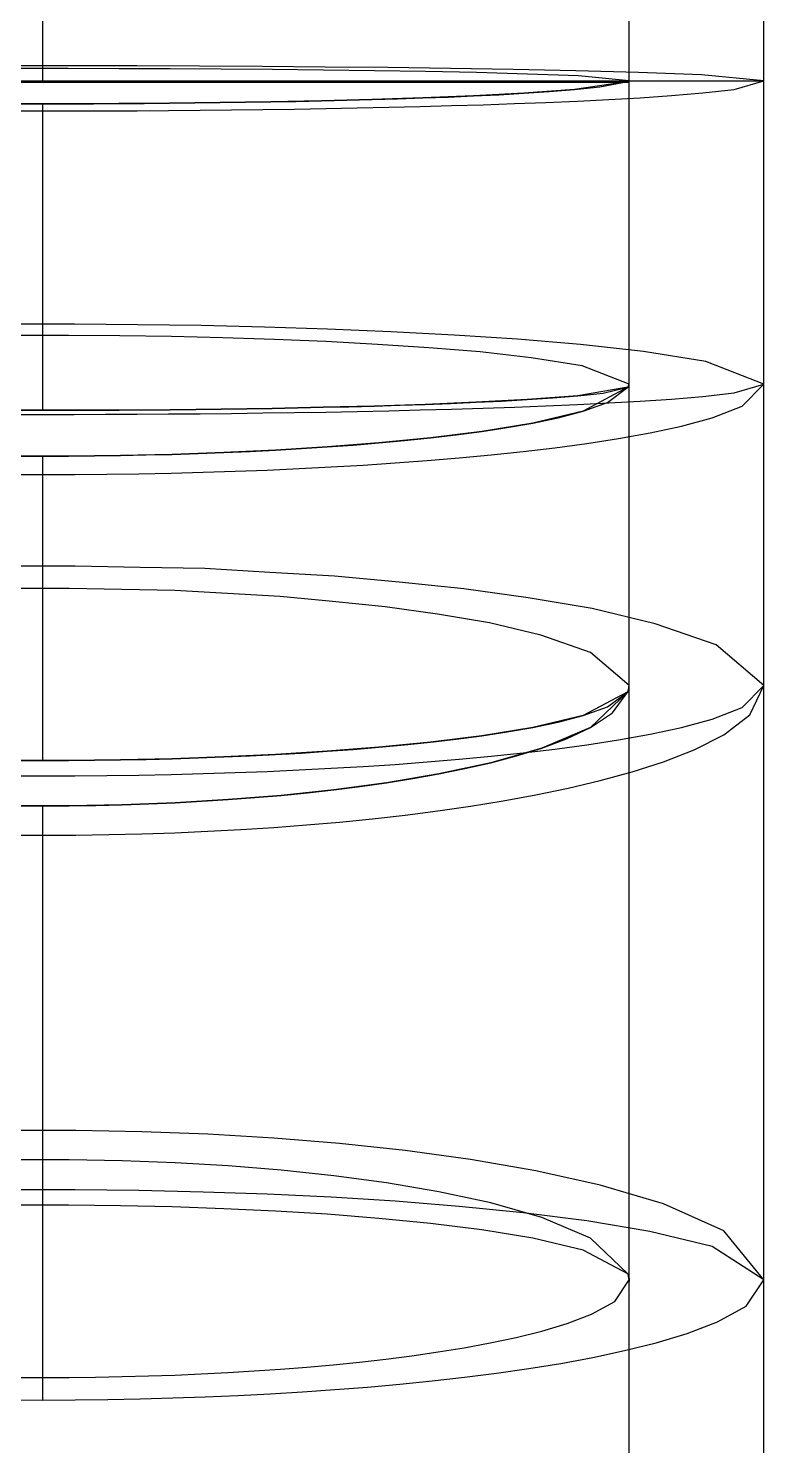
# Model space of a CAD drawing. Header units: millimetres. Extents: x 0 to 262, y -49 to 161.
# Drawn here: x 47.75 to 52.6, y 51.51 to 60.86 of the extents above; entities that cross this region are included whole.
import ezdxf

# ---------------------------------------------------------------- set-up
doc = ezdxf.new("R2010")
doc.units = ezdxf.units.MM
doc.layers.add('SIDE_HIDDEN', color=8, linetype='CONTINUOUS')
doc.layers.add('SIDE_VISIBLE', color=7, linetype='Continuous')

msp = doc.modelspace()

# ---------------------------------------------------------------- linework, layer by layer
at = {"layer": 'SIDE_HIDDEN'}
for points in [[(47.8409, 60.5034), (47.8409, 70.2134)], [(51.7144, 60.5136), (51.7144, 70.2134)], [(52.6034, 60.5134), (52.1915, 60.553), (51.7774, 60.5684), (51.3631, 60.5797), (50.9488, 60.5883), (50.5345, 60.5948), (50.1201, 60.6003), (49.7057, 60.6045), (49.2913, 60.6076), (48.8769, 60.6105), (48.4625, 60.6115), (48.0481, 60.6124), (47.6337, 60.6124), (47.2192, 60.6115), (46.8048, 60.6105), (46.3904, 60.6076), (45.976, 60.6045), (45.5616, 60.6003), (45.1473, 60.5948), (44.7329, 60.5883), (44.3186, 60.5797), (43.9043, 60.5684), (43.4902, 60.553), (43.0784, 60.5134)], [(51.7144, 60.5134), (51.3794, 60.5456), (51.0426, 60.5581), (50.7056, 60.5673), (50.3687, 60.5743), (50.0317, 60.5796), (49.6946, 60.5841), (49.3576, 60.5875), (49.0205, 60.59), (48.6835, 60.5924), (48.3464, 60.5932), (48.0094, 60.594), (47.6723, 60.594), (47.3353, 60.5932), (46.9982, 60.5924), (46.6612, 60.59), (46.3241, 60.5875), (45.9871, 60.5841), (45.6501, 60.5796), (45.3131, 60.5743), (44.9761, 60.5673), (44.6391, 60.5581), (44.3023, 60.5456), (43.9674, 60.5134)], [(51.6847, 60.5034), (51.6862, 60.5039), (51.6877, 60.5045), (51.6893, 60.505), (51.6908, 60.5056), (51.6923, 60.5062), (51.6938, 60.5068), (51.6953, 60.5074), (51.6968, 60.508), (51.6983, 60.5087), (51.6998, 60.5094), (51.7012, 60.5101), (51.7027, 60.5109), (51.7041, 60.5117), (51.7055, 60.5125), (51.7069, 60.5134), (51.7082, 60.5143), (51.7095, 60.5153), (51.7107, 60.5164), (51.7118, 60.5176), (51.7128, 60.5189), (51.7136, 60.5203), (51.7142, 60.5218), (51.7144, 60.5234)], [(51.7069, 60.5134), (51.7074, 60.5137), (51.7079, 60.5141), (51.7083, 60.5144), (51.7088, 60.5147), (51.7092, 60.5151), (51.7096, 60.5155), (51.7101, 60.5158), (51.7105, 60.5162), (51.7109, 60.5166), (51.7113, 60.517), (51.7117, 60.5174), (51.712, 60.5178), (51.7124, 60.5183), (51.7127, 60.5187), (51.713, 60.5192), (51.7133, 60.5197), (51.7136, 60.5202), (51.7138, 60.5207), (51.714, 60.5212), (51.7141, 60.5218), (51.7143, 60.5223), (51.7143, 60.5229), (51.7144, 60.5234)], [(51.7144, 60.5136), (51.7144, 60.514), (51.7144, 60.5144), (51.7144, 60.5149), (51.7144, 60.5153), (51.7144, 60.5157), (51.7144, 60.5162), (51.7144, 60.5166), (51.7144, 60.517), (51.7144, 60.5174), (51.7144, 60.5179), (51.7144, 60.5183), (51.7144, 60.5187), (51.7144, 60.5191), (51.7144, 60.5196), (51.7144, 60.52), (51.7144, 60.5204), (51.7144, 60.5209), (51.7144, 60.5213), (51.7144, 60.5217), (51.7144, 60.5221), (51.7144, 60.5226), (51.7144, 60.523), (51.7144, 60.5234)], [(51.7144, 60.5234), (51.7144, 60.5234), (51.7144, 60.5234), (51.7144, 60.5234), (51.7144, 60.5234), (51.7144, 60.5234), (51.7144, 60.5234), (51.7144, 60.5234), (51.7144, 60.5234), (51.7144, 60.5234), (51.7144, 60.5234), (51.7144, 60.5234), (51.7144, 60.5234), (51.7144, 60.5234), (51.7144, 60.5234), (51.7144, 60.5234), (51.7144, 60.5234), (51.7144, 60.5234), (51.7144, 60.5234), (51.7144, 60.5234), (51.7144, 60.5234), (51.7144, 60.5234), (51.7144, 60.5234), (51.7144, 60.5234)], [(51.7144, 60.5136), (51.7144, 60.5234)], [(43.997, 60.5034), (44.1614, 60.4729), (44.3279, 60.4553), (44.4947, 60.4419), (44.6617, 60.431), (44.8288, 60.4217), (44.996, 60.4136), (45.1633, 60.4065), (45.3305, 60.4002), (45.4978, 60.3946), (45.6651, 60.3896), (45.8324, 60.3851), (45.9998, 60.3811), (46.1671, 60.3775), (46.3345, 60.3744), (46.5018, 60.3716), (46.6692, 60.3692), (46.8366, 60.3672), (47.004, 60.3655), (47.1713, 60.3641), (47.3387, 60.363), (47.5061, 60.3623), (47.6735, 60.3618), (47.8409, 60.3616)], [(43.997, 60.5034), (44.1642, 60.5034), (44.3313, 60.5034), (44.4984, 60.5034), (44.6655, 60.5034), (44.8327, 60.5034), (44.9998, 60.5034), (45.1669, 60.5034), (45.334, 60.5034), (45.5011, 60.5034), (45.6683, 60.5034), (45.8354, 60.5034), (46.0025, 60.5034), (46.1696, 60.5034), (46.3368, 60.5034), (46.5039, 60.5034), (46.671, 60.5034), (46.8381, 60.5034), (47.0052, 60.5034), (47.1724, 60.5034), (47.3395, 60.5034), (47.5066, 60.5034), (47.6737, 60.5034), (47.8409, 60.5034)], [(51.6847, 60.5034), (51.3539, 60.4553), (51.02, 60.431), (50.6857, 60.4136), (50.3512, 60.4002), (50.0166, 60.3896), (49.6819, 60.3811), (49.3472, 60.3744), (49.0125, 60.3692), (48.6778, 60.3655), (48.343, 60.363), (48.0082, 60.3618), (47.6735, 60.3618), (47.3387, 60.363), (47.004, 60.3655), (46.6692, 60.3692), (46.3345, 60.3744), (45.9998, 60.3811), (45.6651, 60.3896), (45.3305, 60.4002), (44.996, 60.4136), (44.6617, 60.431), (44.3279, 60.4553), (43.9971, 60.5034)], [(51.6847, 60.5034), (51.3504, 60.5034), (51.0162, 60.5034), (50.6819, 60.5034), (50.3477, 60.5034), (50.0134, 60.5034), (49.6792, 60.5034), (49.345, 60.5034), (49.0107, 60.5034), (48.6765, 60.5034), (48.3422, 60.5034), (48.008, 60.5034), (47.6737, 60.5034), (47.3395, 60.5034), (47.0052, 60.5034), (46.671, 60.5034), (46.3368, 60.5034), (46.0025, 60.5034), (45.6683, 60.5034), (45.334, 60.5034), (44.9998, 60.5034), (44.6655, 60.5034), (44.3313, 60.5034), (43.9971, 60.5034)], [(47.8409, 60.3616), (48.0082, 60.3618), (48.1756, 60.3623), (48.343, 60.363), (48.5104, 60.3641), (48.6778, 60.3655), (48.8451, 60.3672), (49.0125, 60.3692), (49.1799, 60.3716), (49.3472, 60.3744), (49.5146, 60.3775), (49.6819, 60.3811), (49.8493, 60.3851), (50.0166, 60.3896), (50.1839, 60.3946), (50.3512, 60.4002), (50.5184, 60.4065), (50.6857, 60.4136), (50.8529, 60.4217), (51.02, 60.431), (51.187, 60.4419), (51.3539, 60.4553), (51.5203, 60.4729), (51.6847, 60.5034)], [(47.8409, 60.5034), (48.008, 60.5034), (48.1751, 60.5034), (48.3422, 60.5034), (48.5093, 60.5034), (48.6765, 60.5034), (48.8436, 60.5034), (49.0107, 60.5034), (49.1778, 60.5034), (49.345, 60.5034), (49.5121, 60.5034), (49.6792, 60.5034), (49.8463, 60.5034), (50.0134, 60.5034), (50.1806, 60.5034), (50.3477, 60.5034), (50.5148, 60.5034), (50.6819, 60.5034), (50.8491, 60.5034), (51.0162, 60.5034), (51.1833, 60.5034), (51.3504, 60.5034), (51.5175, 60.5034), (51.6847, 60.5034)], [(51.6847, 60.5034), (51.6857, 60.5038), (51.6867, 60.5041), (51.6877, 60.5045), (51.6887, 60.5048), (51.6897, 60.5052), (51.6907, 60.5056), (51.6917, 60.5059), (51.6927, 60.5063), (51.6937, 60.5067), (51.6946, 60.5071), (51.6956, 60.5075), (51.6966, 60.508), (51.6976, 60.5084), (51.6986, 60.5088), (51.6995, 60.5093), (51.7005, 60.5097), (51.7014, 60.5102), (51.7024, 60.5107), (51.7033, 60.5112), (51.7042, 60.5117), (51.7052, 60.5123), (51.7061, 60.5128), (51.7069, 60.5134)], [(51.6847, 60.5034), (51.686, 60.5037), (51.6874, 60.5039), (51.6888, 60.5041), (51.6902, 60.5044), (51.6916, 60.5047), (51.6929, 60.5049), (51.6943, 60.5052), (51.6957, 60.5055), (51.697, 60.5058), (51.6984, 60.5061), (51.6998, 60.5064), (51.7011, 60.5068), (51.7025, 60.5071), (51.7038, 60.5075), (51.7052, 60.5079), (51.7065, 60.5083), (51.7078, 60.5087), (51.7091, 60.5092), (51.7104, 60.5098), (51.7117, 60.5104), (51.7128, 60.5112), (51.7138, 60.5121), (51.7144, 60.5134)], [(51.6847, 60.5034), (51.6856, 60.5034), (51.6866, 60.5034), (51.6876, 60.5034), (51.6885, 60.5034), (51.6895, 60.5034), (51.6905, 60.5034), (51.6914, 60.5034), (51.6924, 60.5034), (51.6934, 60.5034), (51.6944, 60.5034), (51.6953, 60.5034), (51.6963, 60.5034), (51.6973, 60.5034), (51.6982, 60.5034), (51.6992, 60.5034), (51.7002, 60.5034), (51.7011, 60.5034), (51.7021, 60.5034), (51.7031, 60.5034), (51.704, 60.5034), (51.705, 60.5034), (51.706, 60.5034), (51.7069, 60.5034)], [(51.6847, 60.5034), (51.6847, 60.5034)], [(51.6847, 60.5034), (51.686, 60.5034), (51.6872, 60.5034), (51.6885, 60.5034), (51.6898, 60.5034), (51.6911, 60.5034), (51.6924, 60.5034), (51.6937, 60.5034), (51.695, 60.5034), (51.6963, 60.5034), (51.6976, 60.5034), (51.6989, 60.5034), (51.7002, 60.5034), (51.7014, 60.5034), (51.7027, 60.5034), (51.704, 60.5034), (51.7053, 60.5034), (51.7066, 60.5034), (51.7079, 60.5034), (51.7092, 60.5034), (51.7105, 60.5034), (51.7118, 60.5034), (51.7131, 60.5034), (51.7144, 60.5034)], [(51.7069, 60.5034), (51.7073, 60.5034), (51.7076, 60.5034), (51.7079, 60.5034), (51.7082, 60.5034), (51.7086, 60.5034), (51.7089, 60.5034), (51.7092, 60.5034), (51.7095, 60.5034), (51.7098, 60.5034), (51.7102, 60.5034), (51.7105, 60.5034), (51.7108, 60.5034), (51.7111, 60.5034), (51.7115, 60.5034), (51.7118, 60.5034), (51.7121, 60.5034), (51.7124, 60.5034), (51.7127, 60.5034), (51.7131, 60.5034), (51.7134, 60.5034), (51.7137, 60.5034), (51.714, 60.5034), (51.7144, 60.5034)], [(51.7144, 60.5134), (51.7144, 60.5134), (51.7144, 60.5134), (51.7144, 60.5134), (51.7144, 60.5135), (51.7144, 60.5135), (51.7144, 60.5135), (51.7144, 60.5135), (51.7144, 60.5135), (51.7144, 60.5135), (51.7144, 60.5135), (51.7144, 60.5135), (51.7144, 60.5135), (51.7144, 60.5135), (51.7144, 60.5135), (51.7144, 60.5135), (51.7144, 60.5135), (51.7144, 60.5135), (51.7144, 60.5136), (51.7144, 60.5136), (51.7144, 60.5136), (51.7144, 60.5136), (51.7144, 60.5136), (51.7144, 60.5136)], [(51.7144, 60.5134), (51.7144, 60.5136)], [(51.7144, 60.5134), (51.7144, 60.5136)], [(51.7144, 60.5133), (51.7144, 60.5133), (51.7144, 60.5133), (51.7144, 60.5133), (51.7144, 60.5133), (51.7144, 60.5133), (51.7144, 60.5133), (51.7144, 60.5133), (51.7144, 60.5133), (51.7144, 60.5133), (51.7144, 60.5133), (51.7144, 60.5133), (51.7144, 60.5133), (51.7144, 60.5134), (51.7144, 60.5134), (51.7144, 60.5134), (51.7144, 60.5134), (51.7144, 60.5134), (51.7144, 60.5134), (51.7144, 60.5134), (51.7144, 60.5134), (51.7144, 60.5134), (51.7144, 60.5134), (51.7144, 60.5134)], [(51.7144, 60.5133), (51.7144, 60.5134)], [(51.7144, 60.5133), (51.7144, 60.5134)], [(51.7144, 60.5034), (51.7144, 60.5039), (51.7144, 60.5043), (51.7144, 60.5047), (51.7144, 60.5051), (51.7144, 60.5056), (51.7144, 60.506), (51.7144, 60.5064), (51.7144, 60.5068), (51.7144, 60.5073), (51.7144, 60.5077), (51.7144, 60.5081), (51.7144, 60.5086), (51.7144, 60.509), (51.7144, 60.5094), (51.7144, 60.5098), (51.7144, 60.5103), (51.7144, 60.5107), (51.7144, 60.5111), (51.7144, 60.5116), (51.7144, 60.512), (51.7144, 60.5124), (51.7144, 60.5128), (51.7144, 60.5133)], [(51.7144, 58.5106), (51.7144, 60.5133)], [(51.7144, 60.5034), (51.7144, 60.5133)], [(47.8409, 58.3387), (47.8409, 60.3616)], [(52.6034, 58.5105), (52.2216, 58.6617), (51.8086, 58.7261), (51.393, 58.7728), (50.9761, 58.8077), (50.5587, 58.8347), (50.141, 58.8567), (49.723, 58.8743), (49.3048, 58.8865), (48.8867, 58.8985), (48.4683, 58.9024), (48.05, 58.9063), (47.6317, 58.9063), (47.2134, 58.9024), (46.795, 58.8985), (46.3769, 58.8865), (45.9587, 58.8743), (45.5408, 58.8567), (45.123, 58.8347), (44.7056, 58.8077), (44.2887, 58.7728), (43.8731, 58.7261), (43.4601, 58.6617), (43.0784, 58.5105)], [(51.7144, 58.5105), (51.4039, 58.6334), (51.068, 58.6858), (50.73, 58.7239), (50.3909, 58.7522), (50.0514, 58.7742), (49.7116, 58.792), (49.3717, 58.8064), (49.0316, 58.8163), (48.6915, 58.8261), (48.3512, 58.8293), (48.011, 58.8325), (47.6707, 58.8325), (47.3305, 58.8293), (46.9903, 58.8261), (46.6501, 58.8163), (46.31, 58.8064), (45.9701, 58.792), (45.6303, 58.7742), (45.2908, 58.7522), (44.9517, 58.7239), (44.6137, 58.6858), (44.2778, 58.6334), (43.9674, 58.5105)], [(43.9748, 58.4905), (44.1098, 58.3904), (44.2706, 58.3326), (44.436, 58.2896), (44.6034, 58.2546), (44.7718, 58.225), (44.9408, 58.1995), (45.1103, 58.177), (45.2802, 58.1571), (45.4502, 58.1395), (45.6205, 58.1237), (45.7909, 58.1096), (45.9614, 58.0971), (46.132, 58.0859), (46.3027, 58.0761), (46.4735, 58.0674), (46.6443, 58.0599), (46.8152, 58.0535), (46.9861, 58.0482), (47.157, 58.0439), (47.3279, 58.0405), (47.4989, 58.0381), (47.6699, 58.0367), (47.8409, 58.0362)], [(51.7069, 58.4905), (51.4111, 58.3326), (51.0783, 58.2546), (50.7409, 58.1995), (50.4015, 58.1571), (50.0612, 58.1237), (49.7203, 58.0971), (49.379, 58.0761), (49.0374, 58.0599), (48.6957, 58.0482), (48.3538, 58.0405), (48.0118, 58.0367), (47.6699, 58.0367), (47.3279, 58.0405), (46.9861, 58.0482), (46.6443, 58.0599), (46.3027, 58.0761), (45.9614, 58.0971), (45.6205, 58.1237), (45.2802, 58.1571), (44.9408, 58.1995), (44.6034, 58.2546), (44.2706, 58.3326), (43.9748, 58.4905)], [(43.9748, 58.4905), (44.1382, 58.453), (44.3056, 58.4344), (44.4734, 58.4206), (44.6415, 58.4093), (44.8097, 58.3998), (44.9779, 58.3916), (45.1462, 58.3843), (45.3146, 58.3779), (45.4829, 58.3722), (45.6513, 58.3671), (45.8197, 58.3625), (45.9881, 58.3585), (46.1565, 58.3548), (46.3249, 58.3517), (46.4933, 58.3489), (46.6618, 58.3464), (46.8302, 58.3444), (46.9986, 58.3426), (47.1671, 58.3412), (47.3355, 58.3401), (47.504, 58.3394), (47.6724, 58.3389), (47.8409, 58.3387)], [(51.7069, 58.4905), (51.3761, 58.4344), (51.0402, 58.4093), (50.7038, 58.3916), (50.3672, 58.3779), (50.0304, 58.3671), (49.6937, 58.3585), (49.3568, 58.3517), (49.02, 58.3464), (48.6831, 58.3426), (48.3462, 58.3401), (48.0093, 58.3389), (47.6724, 58.3389), (47.3355, 58.3401), (46.9987, 58.3426), (46.6618, 58.3464), (46.3249, 58.3517), (45.9881, 58.3585), (45.6513, 58.3671), (45.3146, 58.3779), (44.978, 58.3916), (44.6416, 58.4093), (44.3056, 58.4344), (43.9748, 58.4905)], [(47.8409, 58.0362), (48.0118, 58.0367), (48.1828, 58.0381), (48.3538, 58.0405), (48.5247, 58.0439), (48.6957, 58.0482), (48.8666, 58.0535), (49.0374, 58.0599), (49.2082, 58.0674), (49.379, 58.0761), (49.5497, 58.0859), (49.7203, 58.0971), (49.8908, 58.1096), (50.0612, 58.1237), (50.2315, 58.1395), (50.4016, 58.1571), (50.5714, 58.177), (50.7409, 58.1995), (50.9099, 58.225), (51.0783, 58.2546), (51.2457, 58.2896), (51.4111, 58.3326), (51.5719, 58.3904), (51.707, 58.4905)], [(47.8409, 58.3387), (48.0093, 58.3389), (48.1778, 58.3394), (48.3462, 58.3401), (48.5146, 58.3412), (48.6831, 58.3426), (48.8515, 58.3444), (49.02, 58.3464), (49.1884, 58.3489), (49.3568, 58.3517), (49.5252, 58.3548), (49.6936, 58.3585), (49.862, 58.3625), (50.0304, 58.3671), (50.1988, 58.3722), (50.3672, 58.3779), (50.5355, 58.3843), (50.7038, 58.3916), (50.872, 58.3998), (51.0402, 58.4093), (51.2083, 58.4206), (51.3761, 58.4344), (51.5435, 58.453), (51.707, 58.4905)], [(51.707, 58.4905), (51.7069, 58.4905)], [(51.707, 58.4905), (51.7076, 58.4917), (51.7081, 58.493), (51.7087, 58.4942), (51.7092, 58.4955), (51.7097, 58.4967), (51.7102, 58.498), (51.7106, 58.4992), (51.7111, 58.5005), (51.7115, 58.5018), (51.7119, 58.5031), (51.7122, 58.5044), (51.7126, 58.5057), (51.7129, 58.507), (51.7132, 58.5084), (51.7134, 58.5097), (51.7136, 58.511), (51.7138, 58.5124), (51.714, 58.5137), (51.7141, 58.515), (51.7142, 58.5164), (51.7143, 58.5177), (51.7143, 58.5191), (51.7144, 58.5204)], [(51.707, 58.4905), (51.7075, 58.4913), (51.7081, 58.4921), (51.7086, 58.4929), (51.7091, 58.4936), (51.7096, 58.4945), (51.71, 58.4953), (51.7105, 58.4961), (51.7109, 58.4969), (51.7114, 58.4978), (51.7117, 58.4986), (51.7121, 58.4995), (51.7125, 58.5004), (51.7128, 58.5013), (51.7131, 58.5022), (51.7133, 58.5031), (51.7136, 58.504), (51.7138, 58.5049), (51.7139, 58.5058), (51.7141, 58.5068), (51.7142, 58.5077), (51.7143, 58.5086), (51.7143, 58.5096), (51.7144, 58.5105)], [(51.707, 58.4905), (51.7073, 58.4912), (51.7076, 58.4918), (51.7079, 58.4924), (51.7081, 58.493), (51.7084, 58.4937), (51.7087, 58.4943), (51.709, 58.495), (51.7093, 58.4956), (51.7095, 58.4962), (51.7098, 58.4969), (51.71, 58.4975), (51.7103, 58.4982), (51.7105, 58.4989), (51.7107, 58.4995), (51.7109, 58.5002), (51.7112, 58.5008), (51.7114, 58.5015), (51.7116, 58.5022), (51.7118, 58.5028), (51.712, 58.5035), (51.7122, 58.5042), (51.7123, 58.5048), (51.7125, 58.5055)], [(51.707, 58.4905), (51.7074, 58.4908), (51.7079, 58.4912), (51.7083, 58.4915), (51.7088, 58.4918), (51.7092, 58.4922), (51.7097, 58.4926), (51.7101, 58.4929), (51.7105, 58.4933), (51.7109, 58.4937), (51.7113, 58.4941), (51.7117, 58.4945), (51.712, 58.4949), (51.7124, 58.4954), (51.7127, 58.4958), (51.713, 58.4963), (51.7133, 58.4968), (51.7136, 58.4973), (51.7138, 58.4978), (51.714, 58.4983), (51.7142, 58.4989), (51.7143, 58.4994), (51.7143, 58.5), (51.7144, 58.5005)], [(51.707, 58.4905), (51.7072, 58.4907), (51.7075, 58.4909), (51.7078, 58.4911), (51.708, 58.4913), (51.7083, 58.4915), (51.7086, 58.4917), (51.7088, 58.4919), (51.7091, 58.4921), (51.7093, 58.4923), (51.7096, 58.4925), (51.7098, 58.4927), (51.7101, 58.4929), (51.7103, 58.4931), (51.7105, 58.4934), (51.7108, 58.4936), (51.711, 58.4938), (51.7112, 58.494), (51.7115, 58.4943), (51.7117, 58.4945), (51.7119, 58.4948), (51.7121, 58.495), (51.7123, 58.4953), (51.7125, 58.4955)], [(51.7125, 58.5055), (51.7127, 58.5061), (51.7128, 58.5068), (51.7129, 58.5074), (51.7131, 58.5081), (51.7132, 58.5087), (51.7133, 58.5094), (51.7134, 58.51), (51.7136, 58.5107), (51.7137, 58.5113), (51.7138, 58.512), (51.7138, 58.5126), (51.7139, 58.5133), (51.714, 58.5139), (51.7141, 58.5146), (51.7141, 58.5152), (51.7142, 58.5159), (51.7142, 58.5165), (51.7143, 58.5172), (51.7143, 58.5179), (51.7143, 58.5185), (51.7143, 58.5192), (51.7143, 58.5198), (51.7144, 58.5205)], [(51.7125, 58.4955), (51.7126, 58.4957), (51.7128, 58.4959), (51.7129, 58.4961), (51.713, 58.4963), (51.7132, 58.4965), (51.7133, 58.4967), (51.7134, 58.4969), (51.7135, 58.4971), (51.7136, 58.4973), (51.7137, 58.4976), (51.7138, 58.4978), (51.7139, 58.498), (51.714, 58.4982), (51.714, 58.4984), (51.7141, 58.4987), (51.7142, 58.4989), (51.7142, 58.4991), (51.7143, 58.4994), (51.7143, 58.4996), (51.7143, 58.4998), (51.7143, 58.5001), (51.7143, 58.5003), (51.7144, 58.5005)], [(51.7144, 58.5106), (51.7144, 58.511), (51.7144, 58.5115), (51.7144, 58.5119), (51.7144, 58.5123), (51.7144, 58.5127), (51.7144, 58.5132), (51.7144, 58.5136), (51.7144, 58.514), (51.7144, 58.5145), (51.7144, 58.5149), (51.7144, 58.5153), (51.7144, 58.5158), (51.7144, 58.5162), (51.7144, 58.5166), (51.7144, 58.517), (51.7144, 58.5175), (51.7144, 58.5179), (51.7144, 58.5183), (51.7144, 58.5188), (51.7144, 58.5192), (51.7144, 58.5196), (51.7144, 58.5201), (51.7144, 58.5205)], [(51.7144, 58.5204), (51.7144, 58.5204), (51.7144, 58.5204), (51.7144, 58.5204), (51.7144, 58.5204), (51.7144, 58.5204), (51.7144, 58.5204), (51.7144, 58.5205), (51.7144, 58.5205), (51.7144, 58.5205), (51.7144, 58.5205), (51.7144, 58.5205), (51.7144, 58.5205), (51.7144, 58.5205), (51.7144, 58.5205), (51.7144, 58.5205), (51.7144, 58.5205), (51.7144, 58.5205), (51.7144, 58.5205), (51.7144, 58.5205), (51.7144, 58.5205), (51.7144, 58.5205), (51.7144, 58.5205), (51.7144, 58.5205)], [(51.7144, 58.5106), (51.7144, 58.5204)], [(51.7144, 58.5105), (51.7144, 58.5105), (51.7144, 58.5105), (51.7144, 58.5105), (51.7144, 58.5105), (51.7144, 58.5105), (51.7144, 58.5105), (51.7144, 58.5105), (51.7144, 58.5105), (51.7144, 58.5105), (51.7144, 58.5105), (51.7144, 58.5106), (51.7144, 58.5106), (51.7144, 58.5106), (51.7144, 58.5106), (51.7144, 58.5106), (51.7144, 58.5106), (51.7144, 58.5106), (51.7144, 58.5106), (51.7144, 58.5106), (51.7144, 58.5106), (51.7144, 58.5106), (51.7144, 58.5106), (51.7144, 58.5106)], [(51.7144, 58.5105), (51.7144, 58.5106)], [(51.7144, 58.5105), (51.7144, 58.5106)], [(51.7144, 58.5104), (51.7144, 58.5104), (51.7144, 58.5104), (51.7144, 58.5104), (51.7144, 58.5104), (51.7144, 58.5104), (51.7144, 58.5105), (51.7144, 58.5105), (51.7144, 58.5105), (51.7144, 58.5105), (51.7144, 58.5105), (51.7144, 58.5105), (51.7144, 58.5105), (51.7144, 58.5105), (51.7144, 58.5105), (51.7144, 58.5105), (51.7144, 58.5105), (51.7144, 58.5105), (51.7144, 58.5105), (51.7144, 58.5105), (51.7144, 58.5105), (51.7144, 58.5105), (51.7144, 58.5105), (51.7144, 58.5105)], [(51.7144, 58.5104), (51.7144, 58.5105)], [(51.7144, 58.5104), (51.7144, 58.5105)], [(51.7144, 58.5005), (51.7144, 58.501), (51.7144, 58.5014), (51.7144, 58.5018), (51.7144, 58.5023), (51.7144, 58.5027), (51.7144, 58.5031), (51.7144, 58.5035), (51.7144, 58.504), (51.7144, 58.5044), (51.7144, 58.5048), (51.7144, 58.5053), (51.7144, 58.5057), (51.7144, 58.5061), (51.7144, 58.5066), (51.7144, 58.507), (51.7144, 58.5074), (51.7144, 58.5079), (51.7144, 58.5083), (51.7144, 58.5087), (51.7144, 58.5091), (51.7144, 58.5096), (51.7144, 58.51), (51.7144, 58.5104)], [(51.7144, 56.5217), (51.7144, 58.5104)], [(51.7144, 58.5005), (51.7144, 58.5104)], [(51.7144, 58.5005), (51.7144, 58.5005), (51.7144, 58.5005), (51.7144, 58.5005), (51.7144, 58.5005), (51.7144, 58.5005), (51.7144, 58.5005), (51.7144, 58.5005), (51.7144, 58.5005), (51.7144, 58.5005), (51.7144, 58.5005), (51.7144, 58.5005), (51.7144, 58.5005), (51.7144, 58.5005), (51.7144, 58.5005), (51.7144, 58.5005), (51.7144, 58.5005), (51.7144, 58.5005), (51.7144, 58.5005), (51.7144, 58.5005), (51.7144, 58.5005), (51.7144, 58.5005), (51.7144, 58.5005), (51.7144, 58.5005)], [(47.8409, 56.0275), (47.8409, 58.0362)], [(52.6034, 56.5216), (52.2891, 56.7907), (51.8858, 56.9307), (51.4694, 57.0317), (51.0465, 57.1021), (50.622, 57.1611), (50.1956, 57.2057), (49.7686, 57.244), (49.3406, 57.2689), (48.9125, 57.2938), (48.4839, 57.3023), (48.0552, 57.3104), (47.6265, 57.3104), (47.1978, 57.3023), (46.7692, 57.2938), (46.3411, 57.2689), (45.9131, 57.244), (45.4861, 57.2057), (45.0597, 57.1611), (44.6352, 57.1021), (44.2123, 57.0317), (43.7959, 56.9307), (43.3926, 56.7907), (43.0784, 56.5216)], [(51.7144, 56.5216), (51.4588, 56.7404), (51.1307, 56.8544), (50.7921, 56.9365), (50.4481, 56.9937), (50.1029, 57.0417), (49.756, 57.078), (49.4088, 57.1091), (49.0606, 57.1294), (48.7125, 57.1497), (48.3639, 57.1566), (48.0152, 57.1631), (47.6665, 57.1631), (47.3179, 57.1566), (46.9692, 57.1497), (46.6211, 57.1294), (46.2729, 57.1091), (45.9257, 57.078), (45.5789, 57.0417), (45.2336, 56.9937), (44.8896, 56.9365), (44.551, 56.8544), (44.2229, 56.7404), (43.9674, 56.5216)], [(51.707, 56.4817), (51.7076, 56.4838), (51.7082, 56.486), (51.7087, 56.4881), (51.7093, 56.4902), (51.7098, 56.4923), (51.7103, 56.4945), (51.7107, 56.4966), (51.7112, 56.4987), (51.7116, 56.5009), (51.7119, 56.503), (51.7123, 56.5052), (51.7126, 56.5074), (51.7129, 56.5095), (51.7132, 56.5117), (51.7134, 56.5139), (51.7137, 56.5161), (51.7138, 56.5182), (51.714, 56.5204), (51.7141, 56.5226), (51.7142, 56.5248), (51.7143, 56.527), (51.7143, 56.5292), (51.7144, 56.5314)], [(51.707, 56.4817), (51.7076, 56.4834), (51.7081, 56.4851), (51.7087, 56.4868), (51.7092, 56.4885), (51.7098, 56.4901), (51.7102, 56.4919), (51.7107, 56.4936), (51.7111, 56.4953), (51.7115, 56.497), (51.7119, 56.4987), (51.7123, 56.5005), (51.7126, 56.5022), (51.7129, 56.5039), (51.7132, 56.5057), (51.7134, 56.5075), (51.7136, 56.5092), (51.7138, 56.511), (51.714, 56.5127), (51.7141, 56.5145), (51.7142, 56.5163), (51.7143, 56.518), (51.7143, 56.5198), (51.7144, 56.5216)], [(51.707, 56.4817), (51.7076, 56.483), (51.7081, 56.4842), (51.7087, 56.4854), (51.7092, 56.4867), (51.7097, 56.4879), (51.7102, 56.4892), (51.7106, 56.4905), (51.7111, 56.4917), (51.7115, 56.493), (51.7119, 56.4943), (51.7122, 56.4956), (51.7126, 56.4969), (51.7129, 56.4982), (51.7132, 56.4996), (51.7134, 56.5009), (51.7136, 56.5022), (51.7138, 56.5036), (51.714, 56.5049), (51.7141, 56.5063), (51.7142, 56.5076), (51.7143, 56.509), (51.7143, 56.5103), (51.7144, 56.5117)], [(51.707, 56.4817), (51.7073, 56.4828), (51.7076, 56.4839), (51.7079, 56.4849), (51.7082, 56.486), (51.7085, 56.4871), (51.7087, 56.4882), (51.709, 56.4892), (51.7093, 56.4903), (51.7095, 56.4914), (51.7098, 56.4925), (51.71, 56.4935), (51.7103, 56.4946), (51.7105, 56.4957), (51.7108, 56.4968), (51.711, 56.4979), (51.7112, 56.499), (51.7114, 56.5), (51.7116, 56.5011), (51.7118, 56.5022), (51.712, 56.5033), (51.7122, 56.5044), (51.7123, 56.5055), (51.7125, 56.5066)], [(51.7125, 56.5066), (51.7127, 56.5077), (51.7128, 56.5087), (51.7129, 56.5098), (51.7131, 56.5109), (51.7132, 56.512), (51.7133, 56.513), (51.7135, 56.5141), (51.7136, 56.5152), (51.7137, 56.5163), (51.7138, 56.5174), (51.7138, 56.5184), (51.7139, 56.5195), (51.714, 56.5206), (51.7141, 56.5217), (51.7141, 56.5228), (51.7142, 56.5239), (51.7142, 56.5249), (51.7143, 56.526), (51.7143, 56.5271), (51.7143, 56.5282), (51.7143, 56.5293), (51.7143, 56.5304), (51.7144, 56.5314)], [(51.7125, 56.4967), (51.7127, 56.4974), (51.7128, 56.498), (51.7129, 56.4986), (51.7131, 56.4993), (51.7132, 56.4999), (51.7133, 56.5006), (51.7134, 56.5012), (51.7136, 56.5019), (51.7137, 56.5025), (51.7138, 56.5032), (51.7138, 56.5038), (51.7139, 56.5045), (51.714, 56.5051), (51.7141, 56.5058), (51.7141, 56.5064), (51.7142, 56.5071), (51.7142, 56.5078), (51.7143, 56.5084), (51.7143, 56.5091), (51.7143, 56.5097), (51.7143, 56.5104), (51.7143, 56.511), (51.7144, 56.5117)], [(51.7144, 56.5217), (51.7144, 56.5221), (51.7144, 56.5225), (51.7144, 56.5229), (51.7144, 56.5234), (51.7144, 56.5238), (51.7144, 56.5242), (51.7144, 56.5246), (51.7144, 56.5251), (51.7144, 56.5255), (51.7144, 56.5259), (51.7144, 56.5263), (51.7144, 56.5268), (51.7144, 56.5272), (51.7144, 56.5276), (51.7144, 56.528), (51.7144, 56.5285), (51.7144, 56.5289), (51.7144, 56.5293), (51.7144, 56.5297), (51.7144, 56.5302), (51.7144, 56.5306), (51.7144, 56.531), (51.7144, 56.5314)], [(51.7144, 56.5314), (51.7144, 56.5314), (51.7144, 56.5314), (51.7144, 56.5314), (51.7144, 56.5314), (51.7144, 56.5314), (51.7144, 56.5314), (51.7144, 56.5314), (51.7144, 56.5314), (51.7144, 56.5314), (51.7144, 56.5314), (51.7144, 56.5314), (51.7144, 56.5314), (51.7144, 56.5314), (51.7144, 56.5314), (51.7144, 56.5314), (51.7144, 56.5314), (51.7144, 56.5314), (51.7144, 56.5314), (51.7144, 56.5314), (51.7144, 56.5314), (51.7144, 56.5314), (51.7144, 56.5314), (51.7144, 56.5314)], [(51.7144, 56.5217), (51.7144, 56.5314)], [(51.7144, 56.5216), (51.7144, 56.5216), (51.7144, 56.5216), (51.7144, 56.5216), (51.7144, 56.5216), (51.7144, 56.5216), (51.7144, 56.5216), (51.7144, 56.5216), (51.7144, 56.5216), (51.7144, 56.5216), (51.7144, 56.5216), (51.7144, 56.5216), (51.7144, 56.5216), (51.7144, 56.5216), (51.7144, 56.5216), (51.7144, 56.5216), (51.7144, 56.5216), (51.7144, 56.5216), (51.7144, 56.5216), (51.7144, 56.5216), (51.7144, 56.5216), (51.7144, 56.5216), (51.7144, 56.5217), (51.7144, 56.5217)], [(51.7144, 56.5216), (51.7144, 56.5217)], [(51.7144, 56.5216), (51.7144, 56.5217)], [(51.7144, 56.5215), (51.7144, 56.5215), (51.7144, 56.5215), (51.7144, 56.5215), (51.7144, 56.5215), (51.7144, 56.5215), (51.7144, 56.5215), (51.7144, 56.5215), (51.7144, 56.5215), (51.7144, 56.5215), (51.7144, 56.5215), (51.7144, 56.5215), (51.7144, 56.5215), (51.7144, 56.5215), (51.7144, 56.5215), (51.7144, 56.5215), (51.7144, 56.5215), (51.7144, 56.5216), (51.7144, 56.5216), (51.7144, 56.5216), (51.7144, 56.5216), (51.7144, 56.5216), (51.7144, 56.5216), (51.7144, 56.5216)], [(51.7144, 56.5215), (51.7144, 56.5216)], [(51.7144, 56.5215), (51.7144, 56.5216)], [(51.7144, 56.5117), (51.7144, 56.5121), (51.7144, 56.5126), (51.7144, 56.513), (51.7144, 56.5134), (51.7144, 56.5138), (51.7144, 56.5143), (51.7144, 56.5147), (51.7144, 56.5151), (51.7144, 56.5155), (51.7144, 56.516), (51.7144, 56.5164), (51.7144, 56.5168), (51.7144, 56.5172), (51.7144, 56.5177), (51.7144, 56.5181), (51.7144, 56.5185), (51.7144, 56.5189), (51.7144, 56.5194), (51.7144, 56.5198), (51.7144, 56.5202), (51.7144, 56.5206), (51.7144, 56.5211), (51.7144, 56.5215)], [(51.7144, 52.5994), (51.7144, 56.5215)], [(51.7144, 56.5117), (51.7144, 56.5215)], [(51.7144, 56.5117), (51.7144, 56.5117), (51.7144, 56.5117), (51.7144, 56.5117), (51.7144, 56.5117), (51.7144, 56.5117), (51.7144, 56.5117), (51.7144, 56.5117), (51.7144, 56.5117), (51.7144, 56.5117), (51.7144, 56.5117), (51.7144, 56.5117), (51.7144, 56.5117), (51.7144, 56.5117), (51.7144, 56.5117), (51.7144, 56.5117), (51.7144, 56.5117), (51.7144, 56.5117), (51.7144, 56.5117), (51.7144, 56.5117), (51.7144, 56.5117), (51.7144, 56.5117), (51.7144, 56.5117), (51.7144, 56.5117)], [(43.9748, 56.4817), (44.0765, 56.342), (44.2221, 56.2449), (44.3806, 56.1704), (44.5448, 56.1094), (44.7123, 56.0578), (44.8817, 56.0131), (45.0525, 55.9738), (45.2243, 55.9391), (45.3968, 55.9082), (45.5698, 55.8807), (45.7433, 55.8561), (45.9172, 55.8342), (46.0913, 55.8147), (46.2657, 55.7975), (46.4403, 55.7825), (46.6151, 55.7694), (46.79, 55.7583), (46.965, 55.7489), (47.1401, 55.7414), (47.3152, 55.7356), (47.4904, 55.7314), (47.6656, 55.729), (47.8409, 55.7281)], [(51.7069, 56.4817), (51.4596, 56.2449), (51.1369, 56.1094), (50.8, 56.0131), (50.4574, 55.9391), (50.1119, 55.8807), (49.7645, 55.8342), (49.416, 55.7975), (49.0666, 55.7694), (48.7167, 55.7489), (48.3665, 55.7356), (48.0161, 55.729), (47.6656, 55.729), (47.3152, 55.7356), (46.965, 55.7489), (46.6151, 55.7694), (46.2657, 55.7975), (45.9172, 55.8342), (45.5698, 55.8807), (45.2243, 55.9391), (44.8817, 56.0131), (44.5448, 56.1094), (44.2221, 56.2449), (43.9748, 56.4817)], [(43.9748, 56.4817), (44.1098, 56.3816), (44.2706, 56.3239), (44.436, 56.2808), (44.6034, 56.2458), (44.7718, 56.2163), (44.9408, 56.1907), (45.1103, 56.1682), (45.2802, 56.1484), (45.4502, 56.1307), (45.6205, 56.1149), (45.7909, 56.1008), (45.9614, 56.0883), (46.132, 56.0771), (46.3027, 56.0673), (46.4735, 56.0586), (46.6443, 56.0511), (46.8152, 56.0447), (46.9861, 56.0394), (47.157, 56.0351), (47.3279, 56.0317), (47.4989, 56.0294), (47.6699, 56.0279), (47.8409, 56.0275)], [(51.7069, 56.4817), (51.4111, 56.3239), (51.0783, 56.2458), (50.7409, 56.1907), (50.4015, 56.1484), (50.0612, 56.1149), (49.7203, 56.0883), (49.379, 56.0673), (49.0374, 56.0511), (48.6957, 56.0394), (48.3538, 56.0317), (48.0118, 56.0279), (47.6699, 56.0279), (47.3279, 56.0317), (46.9861, 56.0394), (46.6443, 56.0511), (46.3027, 56.0673), (45.9614, 56.0883), (45.6205, 56.1149), (45.2802, 56.1484), (44.9408, 56.1907), (44.6034, 56.2458), (44.2706, 56.3239), (43.9748, 56.4817)], [(47.8409, 55.7281), (48.0161, 55.729), (48.1913, 55.7314), (48.3665, 55.7356), (48.5417, 55.7414), (48.7167, 55.7489), (48.8917, 55.7583), (49.0666, 55.7694), (49.2414, 55.7825), (49.416, 55.7975), (49.5904, 55.8147), (49.7645, 55.8342), (49.9384, 55.8561), (50.1119, 55.8807), (50.285, 55.9082), (50.4575, 55.9391), (50.6292, 55.9738), (50.8, 56.0131), (50.9694, 56.0578), (51.1369, 56.1094), (51.3011, 56.1704), (51.4597, 56.2449), (51.6052, 56.342), (51.707, 56.4817)], [(47.8409, 56.0275), (48.0118, 56.0279), (48.1828, 56.0294), (48.3538, 56.0317), (48.5247, 56.0351), (48.6957, 56.0394), (48.8666, 56.0447), (49.0374, 56.0511), (49.2082, 56.0586), (49.379, 56.0673), (49.5497, 56.0771), (49.7203, 56.0883), (49.8908, 56.1008), (50.0612, 56.1149), (50.2315, 56.1307), (50.4016, 56.1484), (50.5714, 56.1682), (50.7409, 56.1907), (50.9099, 56.2163), (51.0783, 56.2458), (51.2457, 56.2808), (51.4111, 56.3239), (51.5719, 56.3816), (51.707, 56.4817)], [(51.707, 56.4817), (51.7069, 56.4817)], [(51.707, 56.4817), (51.7073, 56.4824), (51.7076, 56.483), (51.7079, 56.4836), (51.7081, 56.4843), (51.7084, 56.4849), (51.7087, 56.4855), (51.709, 56.4862), (51.7093, 56.4868), (51.7095, 56.4875), (51.7098, 56.4881), (51.71, 56.4888), (51.7103, 56.4894), (51.7105, 56.4901), (51.7107, 56.4907), (51.7109, 56.4914), (51.7112, 56.492), (51.7114, 56.4927), (51.7116, 56.4934), (51.7118, 56.494), (51.712, 56.4947), (51.7122, 56.4954), (51.7123, 56.4961), (51.7125, 56.4967)], [(47.8409, 51.9546), (47.8409, 55.7281)], [(52.6034, 52.5994), (52.3393, 52.9237), (51.9417, 53.1016), (51.5235, 53.2256), (51.0976, 53.32), (50.6677, 53.3942), (50.2354, 53.4531), (49.8016, 53.4994), (49.3667, 53.5349), (48.9312, 53.5607), (48.4952, 53.5776), (48.059, 53.5859), (47.6227, 53.5859), (47.1865, 53.5776), (46.7505, 53.5607), (46.3149, 53.5349), (45.8801, 53.4994), (45.4463, 53.4531), (45.014, 53.3942), (44.5841, 53.32), (44.1581, 53.2256), (43.74, 53.1016), (43.3424, 52.9236), (43.0784, 52.5994)], [(51.707, 52.6392), (51.4597, 52.8761), (51.1369, 53.0115), (50.8, 53.1079), (50.4575, 53.1819), (50.1119, 53.2403), (49.7645, 53.2868), (49.416, 53.3234), (49.0666, 53.3516), (48.7167, 53.372), (48.3665, 53.3854), (48.0161, 53.392), (47.6656, 53.392), (47.3152, 53.3854), (46.965, 53.372), (46.6151, 53.3516), (46.2657, 53.3234), (45.9172, 53.2868), (45.5698, 53.2403), (45.2242, 53.1819), (44.8817, 53.1079), (44.5448, 53.0115), (44.222, 52.8761), (43.9748, 52.6392)], [(51.7069, 52.6392), (51.4596, 52.8761), (51.1369, 53.0115), (50.8, 53.1079), (50.4574, 53.1819), (50.1119, 53.2403), (49.7645, 53.2868), (49.416, 53.3234), (49.0666, 53.3516), (48.7167, 53.372), (48.3665, 53.3854), (48.0161, 53.392), (47.6656, 53.392), (47.3152, 53.3854), (46.965, 53.372), (46.6151, 53.3516), (46.2657, 53.3234), (45.9172, 53.2868), (45.5698, 53.2403), (45.2243, 53.1819), (44.8817, 53.1079), (44.5448, 53.0115), (44.2221, 52.8761), (43.9748, 52.6392)], [(52.6034, 52.5994), (52.2639, 52.8201), (51.8523, 52.9203), (51.4344, 52.9901), (51.014, 53.0433), (50.5923, 53.0853), (50.1698, 53.1187), (49.7469, 53.145), (49.3236, 53.1651), (48.9001, 53.1798), (48.4764, 53.1894), (48.0526, 53.1941), (47.6289, 53.1941), (47.2051, 53.1894), (46.7814, 53.1798), (46.3579, 53.1651), (45.9346, 53.1449), (45.5117, 53.1187), (45.0892, 53.0853), (44.6675, 53.0433), (44.2472, 52.99), (43.8292, 52.9202), (43.4177, 52.8201), (43.0784, 52.5994)], [(51.707, 52.6392), (51.4111, 52.7971), (51.0783, 52.8752), (50.7409, 52.9303), (50.4016, 52.9726), (50.0612, 53.0061), (49.7203, 53.0327), (49.379, 53.0537), (49.0374, 53.0698), (48.6957, 53.0816), (48.3538, 53.0892), (48.0118, 53.093), (47.6699, 53.093), (47.3279, 53.0892), (46.9861, 53.0816), (46.6443, 53.0698), (46.3027, 53.0537), (45.9614, 53.0327), (45.6205, 53.0061), (45.2802, 52.9726), (44.9408, 52.9303), (44.6034, 52.8752), (44.2706, 52.7971), (43.9748, 52.6392)], [(51.7069, 52.6392), (51.4111, 52.7971), (51.0783, 52.8752), (50.7409, 52.9303), (50.4015, 52.9726), (50.0612, 53.0061), (49.7203, 53.0327), (49.379, 53.0537), (49.0374, 53.0698), (48.6957, 53.0816), (48.3538, 53.0892), (48.0118, 53.093), (47.6699, 53.093), (47.3279, 53.0892), (46.9861, 53.0816), (46.6443, 53.0698), (46.3027, 53.0537), (45.9614, 53.0327), (45.6205, 53.0061), (45.2802, 52.9726), (44.9408, 52.9303), (44.6034, 52.8752), (44.2706, 52.7971), (43.9748, 52.6392)], [(43.9674, 52.5994), (44.062, 52.4583), (44.2147, 52.3744), (44.3776, 52.3116), (44.5448, 52.2612), (44.7145, 52.2203), (44.8852, 52.1838), (45.0569, 52.1518), (45.2293, 52.1245), (45.4021, 52.0988), (45.5754, 52.0776), (45.7488, 52.0571), (45.9226, 52.0403), (46.0965, 52.0243), (46.2706, 52.0108), (46.4448, 51.9988), (46.6191, 51.988), (46.7935, 51.9796), (46.9679, 51.9713), (47.1425, 51.9661), (47.317, 51.9612), (47.4916, 51.9578), (47.6662, 51.9562), (47.8409, 51.9546)], [(47.8409, 51.9546), (48.0155, 51.9562), (48.1901, 51.9578), (48.3647, 51.9612), (48.5392, 51.9661), (48.7138, 51.9713), (48.8882, 51.9796), (49.0626, 51.988), (49.2369, 51.9988), (49.4111, 52.0108), (49.5852, 52.0243), (49.7591, 52.0403), (49.9329, 52.0571), (50.1063, 52.0776), (50.2797, 52.0988), (50.4524, 52.1245), (50.6248, 52.1518), (50.7965, 52.1838), (50.9672, 52.2203), (51.137, 52.2612), (51.3042, 52.3116), (51.467, 52.3744), (51.6197, 52.4583), (51.7144, 52.5994)], [(51.7069, 52.6392), (51.707, 52.6392)], [(51.7125, 52.6144), (51.7123, 52.6155), (51.7122, 52.6166), (51.712, 52.6177), (51.7118, 52.6187), (51.7116, 52.6198), (51.7114, 52.6209), (51.7112, 52.622), (51.711, 52.6231), (51.7108, 52.6242), (51.7105, 52.6253), (51.7103, 52.6264), (51.71, 52.6274), (51.7098, 52.6285), (51.7095, 52.6296), (51.7093, 52.6307), (51.709, 52.6317), (51.7087, 52.6328), (51.7085, 52.6339), (51.7082, 52.635), (51.7079, 52.636), (51.7076, 52.6371), (51.7073, 52.6382), (51.707, 52.6392)], [(51.7125, 52.6242), (51.7123, 52.6249), (51.7122, 52.6256), (51.712, 52.6263), (51.7118, 52.6269), (51.7116, 52.6276), (51.7114, 52.6283), (51.7112, 52.6289), (51.7109, 52.6296), (51.7107, 52.6302), (51.7105, 52.6309), (51.7103, 52.6316), (51.71, 52.6322), (51.7098, 52.6329), (51.7095, 52.6335), (51.7093, 52.6342), (51.709, 52.6348), (51.7087, 52.6354), (51.7084, 52.6361), (51.7081, 52.6367), (51.7079, 52.6373), (51.7076, 52.638), (51.7073, 52.6386), (51.707, 52.6392)], [(51.7144, 52.5896), (51.7143, 52.5918), (51.7143, 52.594), (51.7142, 52.5962), (51.7141, 52.5984), (51.714, 52.6005), (51.7138, 52.6027), (51.7137, 52.6049), (51.7134, 52.6071), (51.7132, 52.6093), (51.7129, 52.6114), (51.7126, 52.6136), (51.7123, 52.6158), (51.7119, 52.6179), (51.7116, 52.6201), (51.7112, 52.6222), (51.7107, 52.6244), (51.7103, 52.6265), (51.7098, 52.6287), (51.7093, 52.6308), (51.7087, 52.6329), (51.7082, 52.635), (51.7076, 52.6371), (51.707, 52.6392)], [(51.7144, 52.5994), (51.7143, 52.6012), (51.7143, 52.6029), (51.7142, 52.6047), (51.7141, 52.6065), (51.714, 52.6082), (51.7138, 52.61), (51.7136, 52.6118), (51.7134, 52.6135), (51.7132, 52.6153), (51.7129, 52.617), (51.7126, 52.6188), (51.7123, 52.6205), (51.7119, 52.6222), (51.7115, 52.624), (51.7111, 52.6257), (51.7107, 52.6274), (51.7102, 52.6291), (51.7098, 52.6308), (51.7092, 52.6325), (51.7087, 52.6342), (51.7081, 52.6359), (51.7076, 52.6376), (51.707, 52.6392)], [(51.7144, 52.6093), (51.7143, 52.6107), (51.7143, 52.612), (51.7142, 52.6134), (51.7141, 52.6147), (51.714, 52.6161), (51.7138, 52.6174), (51.7136, 52.6187), (51.7134, 52.6201), (51.7132, 52.6214), (51.7129, 52.6227), (51.7126, 52.624), (51.7122, 52.6253), (51.7119, 52.6267), (51.7115, 52.6279), (51.7111, 52.6292), (51.7106, 52.6305), (51.7102, 52.6318), (51.7097, 52.633), (51.7092, 52.6343), (51.7087, 52.6355), (51.7081, 52.6368), (51.7076, 52.638), (51.707, 52.6392)], [(51.7144, 52.6093), (51.7143, 52.6099), (51.7143, 52.6106), (51.7143, 52.6112), (51.7143, 52.6119), (51.7143, 52.6126), (51.7142, 52.6132), (51.7142, 52.6139), (51.7141, 52.6145), (51.7141, 52.6152), (51.714, 52.6158), (51.7139, 52.6165), (51.7138, 52.6171), (51.7138, 52.6178), (51.7137, 52.6184), (51.7136, 52.6191), (51.7134, 52.6197), (51.7133, 52.6204), (51.7132, 52.621), (51.7131, 52.6217), (51.7129, 52.6223), (51.7128, 52.623), (51.7127, 52.6236), (51.7125, 52.6242)], [(51.7144, 52.5895), (51.7143, 52.5906), (51.7143, 52.5917), (51.7143, 52.5928), (51.7143, 52.5939), (51.7143, 52.5949), (51.7142, 52.596), (51.7142, 52.5971), (51.7141, 52.5982), (51.7141, 52.5993), (51.714, 52.6004), (51.7139, 52.6014), (51.7138, 52.6025), (51.7138, 52.6036), (51.7137, 52.6047), (51.7136, 52.6058), (51.7135, 52.6068), (51.7133, 52.6079), (51.7132, 52.609), (51.7131, 52.6101), (51.7129, 52.6112), (51.7128, 52.6122), (51.7127, 52.6133), (51.7125, 52.6144)], [(51.7144, 52.6093), (51.7144, 52.6088), (51.7144, 52.6084), (51.7144, 52.608), (51.7144, 52.6076), (51.7144, 52.6071), (51.7144, 52.6067), (51.7144, 52.6063), (51.7144, 52.6058), (51.7144, 52.6054), (51.7144, 52.605), (51.7144, 52.6046), (51.7144, 52.6041), (51.7144, 52.6037), (51.7144, 52.6033), (51.7144, 52.6028), (51.7144, 52.6024), (51.7144, 52.602), (51.7144, 52.6016), (51.7144, 52.6011), (51.7144, 52.6007), (51.7144, 52.6003), (51.7144, 52.5998), (51.7144, 52.5994)], [(51.7144, 52.6093), (51.7144, 52.6093), (51.7144, 52.6093), (51.7144, 52.6093), (51.7144, 52.6093), (51.7144, 52.6093), (51.7144, 52.6093), (51.7144, 52.6093), (51.7144, 52.6093), (51.7144, 52.6093), (51.7144, 52.6093), (51.7144, 52.6093), (51.7144, 52.6093), (51.7144, 52.6093), (51.7144, 52.6093), (51.7144, 52.6093), (51.7144, 52.6093), (51.7144, 52.6093), (51.7144, 52.6093), (51.7144, 52.6093), (51.7144, 52.6093), (51.7144, 52.6093), (51.7144, 52.6093), (51.7144, 52.6093)], [(51.7144, 52.5994), (51.7144, 52.6093)], [(51.7144, 52.5994), (51.7144, 52.5994), (51.7144, 52.5994), (51.7144, 52.5994), (51.7144, 52.5994), (51.7144, 52.5994), (51.7144, 52.5994), (51.7144, 52.5994), (51.7144, 52.5994), (51.7144, 52.5994), (51.7144, 52.5994), (51.7144, 52.5994), (51.7144, 52.5994), (51.7144, 52.5994), (51.7144, 52.5994), (51.7144, 52.5994), (51.7144, 52.5994), (51.7144, 52.5994), (51.7144, 52.5994), (51.7144, 52.5994), (51.7144, 52.5994), (51.7144, 52.5994), (51.7144, 52.5994), (51.7144, 52.5994)], [(51.7144, 52.5994), (51.7144, 52.599), (51.7144, 52.5985), (51.7144, 52.5981), (51.7144, 52.5977), (51.7144, 52.5972), (51.7144, 52.5968), (51.7144, 52.5964), (51.7144, 52.596), (51.7144, 52.5955), (51.7144, 52.5951), (51.7144, 52.5947), (51.7144, 52.5942), (51.7144, 52.5938), (51.7144, 52.5934), (51.7144, 52.593), (51.7144, 52.5925), (51.7144, 52.5921), (51.7144, 52.5917), (51.7144, 52.5912), (51.7144, 52.5908), (51.7144, 52.5904), (51.7144, 52.59), (51.7144, 52.5895)], [(51.7144, 52.5994), (51.7144, 52.5994), (51.7144, 52.5994), (51.7144, 52.5994), (51.7144, 52.5994), (51.7144, 52.5994), (51.7144, 52.5994), (51.7144, 52.5994), (51.7144, 52.5994), (51.7144, 52.5994), (51.7144, 52.5994), (51.7144, 52.5994), (51.7144, 52.5994), (51.7144, 52.5994), (51.7144, 52.5994), (51.7144, 52.5994), (51.7144, 52.5994), (51.7144, 52.5994), (51.7144, 52.5994), (51.7144, 52.5994), (51.7144, 52.5994), (51.7144, 52.5994), (51.7144, 52.5994), (51.7144, 52.5994)], [(51.7144, 50.6105), (51.7144, 52.5994)], [(51.7144, 52.5994), (51.7144, 52.5994)], [(51.7144, 52.5994), (51.7144, 52.5994)], [(51.7144, 52.5896), (51.7144, 52.5994)], [(51.7144, 52.5994), (51.7144, 52.5994)], [(51.7144, 52.5994), (51.7144, 52.5994)], [(51.7144, 52.5895), (51.7144, 52.5895), (51.7144, 52.5895), (51.7144, 52.5895), (51.7144, 52.5895), (51.7144, 52.5895), (51.7144, 52.5896), (51.7144, 52.5896), (51.7144, 52.5896), (51.7144, 52.5896), (51.7144, 52.5896), (51.7144, 52.5896), (51.7144, 52.5896), (51.7144, 52.5896), (51.7144, 52.5896), (51.7144, 52.5896), (51.7144, 52.5896), (51.7144, 52.5896), (51.7144, 52.5896), (51.7144, 52.5896), (51.7144, 52.5896), (51.7144, 52.5896), (51.7144, 52.5896), (51.7144, 52.5896)]]:
    msp.add_lwpolyline(points, dxfattribs=at)
at = {"layer": 'SIDE_VISIBLE'}
for points in [[(52.6034, 60.5134), (52.6034, 70.2134)], [(43.0784, 60.5134), (43.2733, 60.4571), (43.4798, 60.4335), (43.6868, 60.4161), (43.8941, 60.4021), (44.1016, 60.3902), (44.3091, 60.38), (44.5168, 60.371), (44.7244, 60.363), (44.9321, 60.3559), (45.1398, 60.3496), (45.3475, 60.344), (45.5552, 60.3389), (45.763, 60.3345), (45.9707, 60.3305), (46.1785, 60.327), (46.3863, 60.324), (46.5941, 60.3215), (46.8019, 60.3193), (47.0097, 60.3176), (47.2175, 60.3162), (47.4253, 60.3153), (47.6331, 60.3147), (47.8409, 60.3145)], [(43.0784, 60.5134), (43.2854, 60.5134), (43.4925, 60.5134), (43.6996, 60.5134), (43.9066, 60.5134), (44.1137, 60.5134), (44.3207, 60.5134), (44.5278, 60.5134), (44.7349, 60.5134), (44.9419, 60.5134), (45.149, 60.5134), (45.3561, 60.5134), (45.5631, 60.5134), (45.7702, 60.5134), (45.9773, 60.5134), (46.1843, 60.5134), (46.3914, 60.5134), (46.5985, 60.5134), (46.8055, 60.5134), (47.0126, 60.5134), (47.2197, 60.5134), (47.4267, 60.5134), (47.6338, 60.5134), (47.8409, 60.5134)], [(47.8409, 60.3145), (48.0487, 60.3147), (48.2565, 60.3153), (48.4643, 60.3162), (48.672, 60.3176), (48.8798, 60.3193), (49.0876, 60.3215), (49.2954, 60.324), (49.5032, 60.327), (49.711, 60.3305), (49.9187, 60.3345), (50.1265, 60.3389), (50.3342, 60.344), (50.5419, 60.3496), (50.7496, 60.3559), (50.9573, 60.363), (51.165, 60.371), (51.3726, 60.38), (51.5801, 60.3902), (51.7876, 60.4021), (51.9949, 60.4161), (52.202, 60.4335), (52.4084, 60.4571), (52.6034, 60.5134)], [(47.8409, 60.5134), (48.0479, 60.5134), (48.255, 60.5134), (48.4621, 60.5134), (48.6691, 60.5134), (48.8762, 60.5134), (49.0832, 60.5134), (49.2903, 60.5134), (49.4974, 60.5134), (49.7044, 60.5134), (49.9115, 60.5134), (50.1186, 60.5134), (50.3256, 60.5134), (50.5327, 60.5134), (50.7398, 60.5134), (50.9468, 60.5134), (51.1539, 60.5134), (51.361, 60.5134), (51.568, 60.5134), (51.7751, 60.5134), (51.9822, 60.5134), (52.1892, 60.5134), (52.3963, 60.5134), (52.6034, 60.5134)], [(52.6034, 58.5105), (52.6034, 60.5134)], [(43.0784, 58.5105), (43.2204, 58.3662), (43.4178, 58.2898), (43.6222, 58.2342), (43.8294, 58.1896), (44.0379, 58.1522), (44.2473, 58.1198), (44.4573, 58.0916), (44.6677, 58.0666), (44.8784, 58.0444), (45.0894, 58.0246), (45.3005, 58.007), (45.5118, 57.9912), (45.7232, 57.9773), (45.9348, 57.965), (46.1464, 57.9542), (46.3581, 57.9448), (46.5698, 57.9368), (46.7816, 57.9301), (46.9934, 57.9247), (47.2052, 57.9205), (47.4171, 57.9176), (47.629, 57.9158), (47.8409, 57.9152)], [(43.0784, 58.5105), (43.2733, 58.4542), (43.4798, 58.4306), (43.6868, 58.4132), (43.8941, 58.3992), (44.1016, 58.3873), (44.3091, 58.3771), (44.5168, 58.3681), (44.7244, 58.3601), (44.9321, 58.353), (45.1398, 58.3467), (45.3475, 58.341), (45.5552, 58.336), (45.763, 58.3315), (45.9707, 58.3276), (46.1785, 58.3241), (46.3863, 58.3211), (46.5941, 58.3185), (46.8019, 58.3164), (47.0097, 58.3147), (47.2175, 58.3133), (47.4253, 58.3124), (47.6331, 58.3118), (47.8409, 58.3116)], [(47.8409, 57.9152), (48.0527, 57.9158), (48.2646, 57.9176), (48.4765, 57.9205), (48.6883, 57.9247), (48.9001, 57.9301), (49.1119, 57.9368), (49.3237, 57.9448), (49.5353, 57.9542), (49.7469, 57.965), (49.9585, 57.9773), (50.1699, 57.9912), (50.3812, 58.007), (50.5923, 58.0246), (50.8033, 58.0444), (51.014, 58.0666), (51.2244, 58.0916), (51.4344, 58.1198), (51.6438, 58.1522), (51.8524, 58.1896), (52.0595, 58.2342), (52.2639, 58.2898), (52.4613, 58.3662), (52.6034, 58.5105)], [(47.8409, 58.3116), (48.0487, 58.3118), (48.2565, 58.3124), (48.4643, 58.3133), (48.672, 58.3147), (48.8798, 58.3164), (49.0876, 58.3185), (49.2954, 58.3211), (49.5032, 58.3241), (49.711, 58.3276), (49.9187, 58.3315), (50.1265, 58.336), (50.3342, 58.341), (50.5419, 58.3467), (50.7496, 58.353), (50.9573, 58.3601), (51.165, 58.3681), (51.3726, 58.3771), (51.5801, 58.3873), (51.7876, 58.3992), (51.9949, 58.4132), (52.202, 58.4306), (52.4084, 58.4542), (52.6034, 58.5105)], [(52.6034, 56.5216), (52.6034, 58.5105)], [(43.0784, 56.5216), (43.1695, 56.3293), (43.3424, 56.1973), (43.5369, 56.0988), (43.74, 56.0194), (43.9477, 55.9527), (44.1582, 55.8954), (44.3705, 55.8452), (44.5841, 55.801), (44.7987, 55.7617), (45.014, 55.7268), (45.2299, 55.6956), (45.4463, 55.6679), (45.6631, 55.6433), (45.8801, 55.6216), (46.0975, 55.6026), (46.315, 55.5861), (46.5327, 55.572), (46.7505, 55.5602), (46.9685, 55.5507), (47.1865, 55.5434), (47.4046, 55.5382), (47.6227, 55.535), (47.8409, 55.534)], [(43.0784, 56.5216), (43.2204, 56.3773), (43.4178, 56.3009), (43.6222, 56.2453), (43.8294, 56.2007), (44.0379, 56.1632), (44.2473, 56.1309), (44.4573, 56.1026), (44.6677, 56.0776), (44.8784, 56.0555), (45.0894, 56.0357), (45.3005, 56.018), (45.5118, 56.0023), (45.7232, 55.9883), (45.9348, 55.976), (46.1464, 55.9652), (46.3581, 55.9559), (46.5698, 55.9479), (46.7816, 55.9412), (46.9934, 55.9358), (47.2052, 55.9316), (47.4171, 55.9286), (47.629, 55.9269), (47.8409, 55.9263)], [(47.8409, 55.534), (48.059, 55.535), (48.2771, 55.5382), (48.4952, 55.5434), (48.7133, 55.5507), (48.9312, 55.5602), (49.149, 55.572), (49.3667, 55.5861), (49.5843, 55.6026), (49.8016, 55.6216), (50.0186, 55.6433), (50.2354, 55.6679), (50.4518, 55.6956), (50.6677, 55.7268), (50.883, 55.7617), (51.0976, 55.801), (51.3112, 55.8452), (51.5235, 55.8954), (51.734, 55.9527), (51.9417, 56.0194), (52.1448, 56.0988), (52.3393, 56.1973), (52.5122, 56.3293), (52.6034, 56.5216)], [(47.8409, 55.9263), (48.0527, 55.9269), (48.2646, 55.9286), (48.4765, 55.9316), (48.6883, 55.9358), (48.9001, 55.9412), (49.1119, 55.9479), (49.3237, 55.9559), (49.5353, 55.9652), (49.7469, 55.976), (49.9585, 55.9883), (50.1699, 56.0023), (50.3812, 56.018), (50.5923, 56.0357), (50.8033, 56.0555), (51.014, 56.0776), (51.2244, 56.1026), (51.4344, 56.1309), (51.6438, 56.1632), (51.8524, 56.2007), (52.0595, 56.2453), (52.2639, 56.3009), (52.4613, 56.3773), (52.6034, 56.5216)], [(52.6034, 52.5994), (52.6034, 56.5216)], [(47.8409, 51.8066), (47.8409, 55.534)], [(43.0784, 52.5994), (43.1947, 52.4259), (43.3825, 52.3227), (43.5827, 52.2456), (43.7883, 52.1836), (43.997, 52.1333), (44.2069, 52.0884), (44.4179, 52.0491), (44.63, 52.0155), (44.8423, 51.9839), (45.0554, 51.9578), (45.2687, 51.9326), (45.4823, 51.912), (45.6961, 51.8923), (45.9102, 51.8757), (46.1244, 51.861), (46.3387, 51.8477), (46.5531, 51.8374), (46.7676, 51.8271), (46.9822, 51.8208), (47.1968, 51.8147), (47.4115, 51.8106), (47.6262, 51.8086), (47.8409, 51.8066)], [(47.8409, 51.8066), (48.0556, 51.8086), (48.2702, 51.8106), (48.4849, 51.8147), (48.6995, 51.8208), (48.9141, 51.8271), (49.1286, 51.8374), (49.343, 51.8477), (49.5573, 51.861), (49.7715, 51.8757), (49.9856, 51.8923), (50.1994, 51.912), (50.4131, 51.9326), (50.6263, 51.9578), (50.8394, 51.9839), (51.0518, 52.0155), (51.2638, 52.0491), (51.4749, 52.0884), (51.6847, 52.1333), (51.8934, 52.1836), (52.099, 52.2456), (52.2992, 52.3227), (52.487, 52.4259), (52.6034, 52.5994)], [(52.6034, 50.6105), (52.6034, 52.5994)]]:
    msp.add_lwpolyline(points, dxfattribs=at)

doc.saveas('drawing.dxf')
